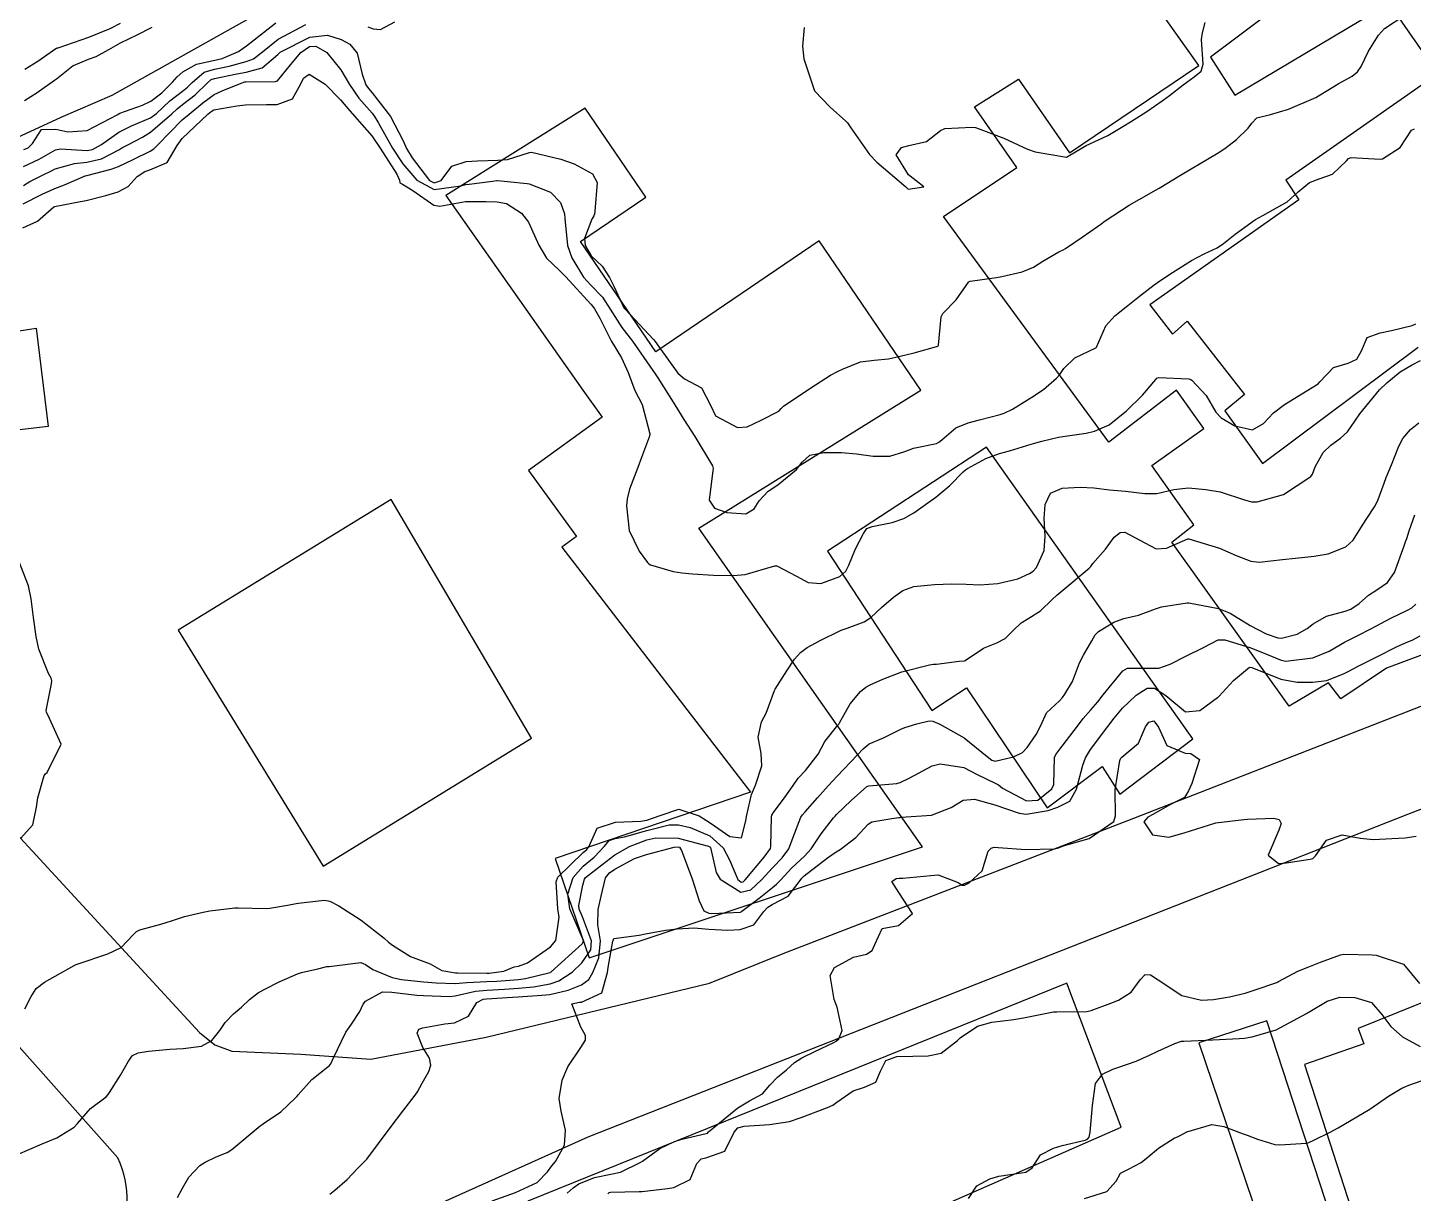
# Model space of a CAD drawing. Header units: metres. Extents: x 318500 to 325275, y 7408834 to 7428799.
# Drawn here: x 322217.8 to 322305.5, y 7421949.2 to 7422023 of the extents above; entities that cross this region are included whole.
import ezdxf

# ---------------------------------------------------------------- set-up
doc = ezdxf.new("R2010")
doc.units = ezdxf.units.M
doc.header["$MEASUREMENT"] = 0
for name, color, linetype in [('Curvas de Nivel 1m', 11, 'Continuous'), ('Curvas de Nivel 5m', 15, 'Continuous'), ('Edificações', 30, 'Continuous'), ('Hidrografia', 140, 'Continuous'), ('Vias Primárias', 230, 'Continuous')]:
    doc.layers.add(name, color=color, linetype=linetype)

msp = doc.modelspace()

# ---------------------------------------------------------------- linework, layer by layer
at = {"layer": 'Curvas de Nivel 1m', "flags": 128}
for points, elevation in [([(322217.508, 7422014.17), (322218.493, 7422014.642), (322219.524, 7422015.224), (322219.844, 7422015.287), (322221.524, 7422015.175), (322221.863, 7422015.237), (322222.427, 7422015.567), (322223.538, 7422016.336), (322224.335, 7422016.749), (322225.547, 7422017.248), (322225.924, 7422017.524), (322226.754, 7422018.32), (322227.572, 7422018.946), (322227.886, 7422019.184), (322228.183, 7422019.491), (322228.933, 7422020.137), (322229.593, 7422020.337), (322230.528, 7422020.529), (322231.601, 7422020.826), (322232.053, 7422020.994), (322232.623, 7422021.435), (322233.618, 7422022.223), (322235.381, 7422023.156)], 749), ([(322217.524, 7422015.242), (322217.794, 7422015.359), (322218.061, 7422015.625), (322218.648, 7422016.509), (322219.539, 7422016.534), (322220.304, 7422016.365), (322221.539, 7422016.454), (322223.465, 7422017.467), (322223.55, 7422017.53), (322223.565, 7422017.535), (322223.601, 7422017.549), (322225.043, 7422018.05), (322225.562, 7422018.316), (322226.249, 7422018.841), (322226.928, 7422019.51), (322227.233, 7422019.858), (322227.59, 7422020.157), (322228.443, 7422020.642), (322229.602, 7422020.907), (322230.067, 7422021.001), (322231.099, 7422021.455), (322231.407, 7422021.657), (322231.614, 7422021.815), (322233.462, 7422023.256)], 748), ([(322223.627, 7422023.221), (322222.959, 7422022.896), (322221.618, 7422022.345), (322219.674, 7422021.672), (322219.61, 7422021.659), (322219.579, 7422021.641), (322219.537, 7422021.611), (322218.409, 7422020.811), (322217.59, 7422020.304)], 749), ([(322239.292, 7422023.011), (322239.625, 7422022.889), (322240.108, 7422022.853), (322241.009, 7422023.326)], 749), ([(322266.91, 7422022.981), (322266.818, 7422021.786), (322266.89, 7422020.981), (322267.58, 7422018.97), (322268.552, 7422017.937), (322269.561, 7422017.039), (322269.651, 7422016.939), (322269.875, 7422016.617), (322271.059, 7422014.925), (322271.523, 7422014.441), (322273.359, 7422012.892), (322273.422, 7422012.814), (322273.498, 7422012.731), (322274.5, 7422012.875), (322273.511, 7422013.647), (322272.747, 7422014.902), (322273.071, 7422015.363), (322273.539, 7422015.495), (322274.655, 7422015.762), (322275.554, 7422016.455), (322275.827, 7422016.586), (322277.557, 7422016.669), (322277.764, 7422016.63), (322279.547, 7422015.956), (322281.048, 7422015.277), (322281.535, 7422015.107), (322283.53, 7422014.76), (322284.775, 7422015.508), (322285.547, 7422015.863), (322286.132, 7422016.141), (322287.095, 7422016.707), (322287.563, 7422016.994), (322288.613, 7422017.646), (322289.576, 7422018.32), (322290.041, 7422018.673), (322290.906, 7422019.345), (322291.598, 7422019.849), (322292.037, 7422020.21), (322292.173, 7422020.642), (322292.071, 7422022.206), (322292.123, 7422022.643), (322292.298, 7422023.291)], 749), ([(322225.624, 7422022.966), (322224.683, 7422022.476), (322223.614, 7422021.969), (322222.877, 7422021.561), (322222.07, 7422021.106), (322221.6, 7422020.939), (322220.64, 7422020.549), (322219.581, 7422019.696), (322219.534, 7422019.657), (322219.472, 7422019.611), (322218.367, 7422018.824), (322217.561, 7422018.337)], 748), ([(322217.473, 7422011.802), (322218.676, 7422012.424), (322219.487, 7422012.776), (322220.092, 7422013), (322221.411, 7422013.581), (322221.479, 7422013.601), (322221.5, 7422013.61), (322223.059, 7422014.004), (322223.509, 7422014.175), (322224.436, 7422014.621), (322225.524, 7422015.15), (322225.757, 7422015.296), (322225.974, 7422015.523), (322227.546, 7422017.119), (322227.985, 7422017.493), (322228.851, 7422018.191), (322229.569, 7422018.719), (322230.068, 7422018.97), (322231.271, 7422019.453), (322231.511, 7422019.521), (322231.581, 7422019.532), (322233.446, 7422019.558), (322233.583, 7422019.603), (322234.408, 7422020.598), (322235.061, 7422021.398), (322235.614, 7422021.758), (322236.013, 7422021.785), (322236.693, 7422021.379), (322237.594, 7422020.297), (322238.146, 7422019.362), (322238.716, 7422018.497), (322239.562, 7422017.553), (322239.727, 7422017.338), (322239.94, 7422016.951), (322240.862, 7422015.327), (322241.515, 7422014.345), (322242.391, 7422013.301), (322243.494, 7422012.709), (322245.18, 7422012.948), (322245.498, 7422013.027), (322245.712, 7422013.044), (322247.179, 7422013.243), (322247.454, 7422013.287), (322247.501, 7422013.289), (322248.147, 7422013.23), (322249.374, 7422013.088), (322249.499, 7422013.063), (322250.852, 7422012.548), (322251.487, 7422011.901), (322251.747, 7422011.177), (322251.775, 7422010.878), (322251.93, 7422009.175), (322252.214, 7422008.396), (322252.954, 7422007.165), (322253.415, 7422006.665), (322254.161, 7422005.902), (322254.635, 7422005.141), (322255.383, 7422003.985), (322256.05, 7422003.12), (322257.342, 7422001.25), (322257.437, 7422001.099), (322257.645, 7422000.788), (322258.721, 7421999.086), (322259.306, 7421998.155), (322259.987, 7421997.07), (322261.105, 7421995.21), (322261.163, 7421995.051), (322261.127, 7421994.92), (322260.895, 7421993.053), (322261.232, 7421992.533), (322262.011, 7421992.256), (322263.227, 7421992.172), (322263.741, 7421992.507), (322264.064, 7421993.012), (322264.637, 7421993.616), (322265.25, 7421994.011), (322266.426, 7421994.983), (322266.79, 7421995.454), (322267.274, 7421995.904), (322268.165, 7421996.068), (322269.277, 7421996.057), (322270.234, 7421995.973), (322271.274, 7421995.832), (322272.346, 7421995.832), (322273.279, 7421996.131), (322273.828, 7421996.335), (322275.287, 7421996.642), (322275.44, 7421996.707), (322275.635, 7421996.857), (322276.524, 7421997.626), (322277.306, 7421997.932), (322278.007, 7421998.132), (322279.315, 7421998.475), (322279.571, 7421998.551), (322280.108, 7421998.798), (322281.328, 7421999.563), (322282.057, 7422000.048), (322282.888, 7422000.765), (322283.094, 7422001.012), (322283.349, 7422001.377), (322284.059, 7422002.05), (322285.369, 7422002.684), (322285.396, 7422002.703), (322285.415, 7422002.729), (322286.018, 7422004.093), (322286.576, 7422004.712), (322287.407, 7422005.361), (322288.142, 7422005.963), (322289.077, 7422006.683), (322289.272, 7422006.831), (322289.424, 7422006.938), (322290.222, 7422007.458), (322291.444, 7422008.225), (322292.226, 7422008.638), (322293.056, 7422009.026), (322293.46, 7422009.286), (322294.206, 7422009.876), (322295.186, 7422010.603), (322295.351, 7422010.731), (322295.482, 7422010.818), (322295.954, 7422011.062), (322297.494, 7422011.94), (322298.197, 7422012.56), (322298.898, 7422013.16), (322299.513, 7422013.4), (322300.364, 7422013.685), (322301.242, 7422014.523), (322301.377, 7422014.676), (322301.533, 7422014.733), (322303.386, 7422014.638), (322303.533, 7422014.659), (322304.638, 7422015.379), (322305.361, 7422016.463), (322305.561, 7422016.559)], 751), ([(322217.457, 7422010.287), (322218.381, 7422010.701), (322219.429, 7422011.61), (322219.455, 7422011.625), (322219.47, 7422011.634), (322221.111, 7422011.95), (322221.477, 7422012.024), (322222.712, 7422012.331), (322223.485, 7422012.576), (322224.121, 7422012.913), (322224.687, 7422013.538), (322225.179, 7422013.859), (322225.506, 7422013.958), (322226.598, 7422014.43), (322227.236, 7422015.504), (322227.534, 7422015.933), (322229.171, 7422017.476), (322229.372, 7422017.654), (322229.554, 7422017.748), (322231.012, 7422018.001), (322231.559, 7422018.075), (322232.885, 7422018.105), (322233.56, 7422018.101), (322234.519, 7422018.453), (322235.053, 7422019.398), (322235.225, 7422019.756), (322235.589, 7422020.023), (322236.588, 7422019.38), (322237.57, 7422018.388), (322238.036, 7422017.834), (322238.444, 7422017.357), (322239.541, 7422016.105), (322240.084, 7422015.334), (322241.131, 7422013.69), (322241.291, 7422013.313), (322241.323, 7422013.138), (322241.498, 7422013.062), (322242.143, 7422012.654), (322243.484, 7422011.728), (322243.857, 7422011.658), (322245.487, 7422011.961), (322246.782, 7422011.952), (322247.487, 7422011.926), (322248.076, 7422011.821), (322249.014, 7422011.217), (322249.471, 7422010.639), (322250.129, 7422009.2), (322250.608, 7422008.363), (322251.426, 7422007.59), (322251.828, 7422007.176), (322253.403, 7422005.459), (322253.543, 7422005.299), (322253.641, 7422005.156), (322253.978, 7422004.565), (322254.707, 7422003.14), (322255.354, 7422002.063), (322255.777, 7422001.123), (322256.201, 7421999.989), (322256.652, 7421999.11), (322257.148, 7421997.246), (322257.134, 7421997.102), (322256.626, 7421995.753), (322256.384, 7421995.113), (322255.867, 7421993.742), (322255.714, 7421993.123), (322255.678, 7421992.679), (322255.836, 7421991.121), (322256.478, 7421989.824), (322256.998, 7421989.103), (322257.087, 7421989.009), (322257.179, 7421988.961), (322258.634, 7421988.538), (322259.174, 7421988.443), (322259.858, 7421988.379), (322261.172, 7421988.3), (322262.414, 7421988.272), (322263.173, 7421988.342), (322265.056, 7421988.879), (322265.179, 7421988.891), (322266.434, 7421988.238), (322267.169, 7421987.825), (322267.972, 7421987.762), (322269.173, 7421988.22), (322269.559, 7421988.553), (322269.741, 7421988.934), (322270.169, 7421989.956), (322270.678, 7421990.925), (322270.892, 7421991.247), (322271.217, 7421991.387), (322272.492, 7421991.63), (322273.225, 7421991.885), (322273.864, 7421992.247), (322274.751, 7421992.867), (322275.244, 7421993.228), (322276.131, 7421993.971), (322276.988, 7421994.843), (322277.135, 7421994.969), (322277.263, 7421995.053), (322278.42, 7421995.676), (322279.278, 7421995.992), (322279.921, 7421996.16), (322281.287, 7421996.595), (322281.43, 7421996.636), (322281.963, 7421996.773), (322283.02, 7421997.037), (322283.295, 7421997.083), (322284.758, 7421997.278), (322285.3, 7421997.406), (322286.217, 7421997.806), (322287.32, 7421998.7), (322288.333, 7421999.687), (322289.17, 7422000.682), (322289.248, 7422000.774), (322289.342, 7422000.818), (322291.266, 7422000.727), (322291.341, 7422000.713), (322291.453, 7422000.648), (322292.369, 7421999.673), (322292.984, 7421998.625), (322293.315, 7421998.261), (322294.175, 7421997.743), (322295.303, 7421997.491), (322295.994, 7421997.905), (322296.633, 7421998.58), (322297.325, 7421999.11), (322298.793, 7422000.006), (322299.338, 7422000.338), (322299.457, 7422000.42), (322299.56, 7422000.538), (322300.429, 7422001.454), (322301.358, 7422001.728), (322301.899, 7422001.975), (322302.205, 7422002.507), (322302.547, 7422003.339), (322303.387, 7422003.65), (322304.089, 7422003.78), (322305.395, 7422004.094), (322305.637, 7422004.217)], 752), ([(322217.58, 7421960.841), (322217.992, 7421961.618), (322218.3, 7421962.133), (322218.824, 7421962.527), (322219.514, 7421962.915), (322220.705, 7421963.582), (322220.841, 7421963.648), (322220.958, 7421963.695), (322222.848, 7421964.328), (322223.678, 7421964.715), (322224.439, 7421965.534), (322224.648, 7421965.747), (322224.865, 7421965.852), (322226.187, 7421966.193), (322226.874, 7421966.417), (322227.687, 7421966.679), (322228.882, 7421966.966), (322229.3, 7421967.05), (322230.887, 7421967.237), (322231.095, 7421967.239), (322232.887, 7421967.188), (322233.099, 7421967.205), (322234.202, 7421967.4), (322234.766, 7421967.517), (322234.892, 7421967.537), (322236.551, 7421967.717), (322236.894, 7421967.653), (322237.453, 7421967.362), (322238.877, 7421966.452), (322240.323, 7421965.318), (322240.608, 7421965.065), (322240.856, 7421964.865), (322241.997, 7421964.15), (322242.846, 7421963.841), (322243.251, 7421963.691), (322243.984, 7421963.273), (322244.838, 7421963.123), (322244.982, 7421963.114), (322246.838, 7421963.089), (322246.974, 7421963.092), (322247.906, 7421963.219), (322248.561, 7421963.495), (322248.843, 7421963.535), (322249.399, 7421963.755), (322250.856, 7421964.771), (322251.192, 7421965.175), (322251.401, 7421966.653), (322251.332, 7421967.173), (322251.208, 7421968.883), (322251.333, 7421969.174), (322252.936, 7421970.739), (322253.156, 7421970.929), (322253.305, 7421971.146), (322253.815, 7421972.284), (322254.963, 7421972.657), (322256.576, 7421972.718), (322256.965, 7421972.792), (322257.81, 7421973.087), (322258.976, 7421973.481), (322260.278, 7421973.057), (322260.964, 7421972.625), (322262.221, 7421971.761), (322262.95, 7421971.671), (322263.23, 7421972.752), (322263.27, 7421973.016), (322263.592, 7421974.41), (322263.838, 7421975.007), (322264.232, 7421976.221), (322264.19, 7421977.002), (322263.998, 7421978.043), (322264.215, 7421979.003), (322264.503, 7421979.554), (322265.038, 7421980.991), (322265.081, 7421981.083), (322265.829, 7421982.246), (322266.308, 7421982.978), (322266.679, 7421983.401), (322267.111, 7421983.707), (322267.923, 7421984.153), (322269.127, 7421984.751), (322269.259, 7421984.808), (322269.636, 7421984.935), (322270.715, 7421985.345), (322271.141, 7421985.624), (322271.816, 7421986.244), (322272.561, 7421986.899), (322273.164, 7421987.331), (322273.863, 7421987.576), (322275.168, 7421987.697), (322276.264, 7421987.754), (322277.169, 7421987.731), (322278.027, 7421987.686), (322279.17, 7421987.771), (322280.442, 7421988.06), (322281.176, 7421988.398), (322281.403, 7421988.553), (322281.617, 7421988.776), (322282.11, 7421989.857), (322282.176, 7421990.77), (322282.113, 7421991.884), (322282.181, 7421992.771), (322282.517, 7421993.497), (322283.25, 7421993.798), (322284.378, 7421993.87), (322285.251, 7421993.834), (322286.239, 7421993.704), (322287.249, 7421993.61), (322288.474, 7421993.461), (322289.248, 7421993.474), (322290.316, 7421993.73), (322291.252, 7421993.817), (322292.334, 7421993.717), (322293.249, 7421993.568), (322294.779, 7421993.071), (322295.243, 7421992.947), (322295.593, 7421992.944), (322297.248, 7421993.411), (322298.983, 7421994.544), (322299.102, 7421994.702), (322299.269, 7421995.146), (322299.762, 7421996.059), (322300.245, 7421996.53), (322300.856, 7421996.965), (322301.303, 7421997.375), (322301.779, 7421998.048), (322302.09, 7421998.508), (322303.335, 7422000.029), (322303.791, 7422000.483), (322304.653, 7422001.168), (322305.357, 7422001.591), (322305.925, 7422001.891)], 753), ([(322217.118, 7421951.623), (322218.687, 7421952.289), (322219.615, 7421952.667), (322220.698, 7421953.357), (322220.921, 7421953.577), (322221.741, 7421954.538), (322222.726, 7421955.273), (322222.866, 7421955.411), (322222.947, 7421955.548), (322223.639, 7421956.649), (322224.136, 7421957.536), (322224.408, 7421957.889), (322224.765, 7421958.05), (322225.413, 7421958.167), (322226.768, 7421958.289), (322227.601, 7421958.32), (322228.77, 7421958.471), (322229.411, 7421958.826), (322229.923, 7421959.459), (322230.27, 7421959.973), (322230.796, 7421960.527), (322231.293, 7421960.953), (322231.809, 7421961.435), (322232.376, 7421961.867), (322232.82, 7421962.117), (322233.679, 7421962.556), (322234.835, 7421963.054), (322235.088, 7421963.135), (322236.123, 7421963.377), (322236.702, 7421963.511), (322236.842, 7421963.521), (322237.01, 7421963.535), (322238.844, 7421963.764), (322239.157, 7421963.649), (322239.62, 7421963.328), (322240.833, 7421962.83), (322241.432, 7421962.703), (322242.829, 7421962.552), (322243.629, 7421962.477), (322244.828, 7421962.449), (322245.573, 7421962.505), (322246.83, 7421962.566), (322247.461, 7421962.594), (322248.832, 7421962.689), (322249.284, 7421962.753), (322250.84, 7421963.148), (322250.862, 7421963.158), (322250.893, 7421963.179), (322252.858, 7421964.964), (322252.937, 7421965.072), (322252.941, 7421965.149), (322252.863, 7421965.35), (322252.086, 7421967.162), (322251.959, 7421968.109), (322252.303, 7421969.159), (322252.927, 7421969.876), (322253.628, 7421970.448), (322254.285, 7421971.137), (322254.577, 7421971.503), (322254.947, 7421971.626), (322255.552, 7421971.724), (322256.956, 7421972.137), (322258.367, 7421972.485), (322258.961, 7421972.499), (322259.703, 7421972.319), (322260.951, 7421971.787), (322261.795, 7421971.037), (322262.182, 7421970.28), (322262.708, 7421969.023), (322262.918, 7421968.855), (322263.05, 7421968.886), (322263.184, 7421969.016), (322264.381, 7421970.445), (322264.785, 7421970.992), (322264.816, 7421971.118), (322264.838, 7421972.992), (322264.864, 7421973.099), (322264.974, 7421973.268), (322265.717, 7421974.255), (322266.217, 7421974.978), (322266.541, 7421975.439), (322267.01, 7421975.928), (322267.799, 7421976.958), (322268.222, 7421977.762), (322269.048, 7421978.8), (322269.115, 7421978.873), (322269.158, 7421978.938), (322269.837, 7421980.16), (322270.492, 7421980.926), (322270.81, 7421981.196), (322271.084, 7421981.351), (322271.886, 7421981.707), (322273.093, 7421982.178), (322274.859, 7421982.625), (322275.098, 7421982.653), (322275.29, 7421982.666), (322276.718, 7421982.844), (322277.059, 7421982.882), (322277.101, 7421982.9), (322278.264, 7421983.671), (322279.118, 7421984.021), (322279.633, 7421984.292), (322280.151, 7421984.795), (322280.653, 7421985.271), (322281.142, 7421985.58), (322281.873, 7421986.049), (322282.625, 7421986.765), (322282.9, 7421987.025), (322283.165, 7421987.232), (322284.963, 7421988.733), (322285.064, 7421988.85), (322285.185, 7421989.043), (322285.983, 7421989.933), (322286.544, 7421990.71), (322286.915, 7421991.004), (322287.215, 7421991.009), (322287.799, 7421990.694), (322289.199, 7421989.974), (322289.859, 7421990.011), (322291.209, 7421990.598), (322291.256, 7421990.602), (322293.201, 7421990.009), (322294.257, 7421989.552), (322295.196, 7421989.174), (322295.728, 7421989.125), (322297.197, 7421989.295), (322298.024, 7421989.383), (322299.2, 7421989.508), (322300.076, 7421989.656), (322301.206, 7421990.09), (322301.666, 7421990.513), (322302.263, 7421991.465), (322302.925, 7421992.495), (322303.055, 7421992.68), (322303.249, 7421993.078), (322303.622, 7421994.127), (322303.753, 7421994.483), (322304.086, 7421995.286), (322304.552, 7421996.471), (322304.808, 7421996.956), (322305.306, 7421997.516), (322305.816, 7421997.951)], 754), ([(322217.316, 7421971.626), (322218.089, 7421972.483), (322218.326, 7421973.616), (322218.402, 7421974.193), (322218.806, 7421975.612), (322218.902, 7421975.71), (322219.002, 7421975.794), (322219.88, 7421977.597), (322219.048, 7421979.461), (322218.95, 7421979.611), (322218.939, 7421979.724), (322219.061, 7421980.37), (322219.265, 7421981.419), (322219.29, 7421981.607), (322219.245, 7421981.771), (322219.085, 7421982.07), (322218.468, 7421983.616), (322218.309, 7421984.421), (322218.127, 7421985.62), (322217.975, 7421986.794), (322217.815, 7421987.623), (322217.176, 7421989.251)], 752), ([(322236.899, 7421949.114), (322237.211, 7421949.362), (322237.978, 7421950.033), (322238.671, 7421950.748), (322238.969, 7421951.042), (322239.241, 7421951.332), (322240.7, 7421953.31), (322241.582, 7421954.436), (322242.233, 7421955.295), (322242.431, 7421955.596), (322242.743, 7421956.134), (322243.158, 7421956.88), (322243.283, 7421957.282), (322243.191, 7421957.711), (322242.771, 7421958.39), (322242.421, 7421959.294), (322242.523, 7421959.554), (322242.785, 7421959.639), (322244.177, 7421959.881), (322244.79, 7421959.959), (322245.673, 7421960.371), (322246.196, 7421961.239), (322246.599, 7421961.448), (322246.814, 7421961.476), (322248.446, 7421961.583), (322248.816, 7421961.604), (322250.307, 7421961.698), (322250.819, 7421961.754), (322251.974, 7421962.012), (322252.828, 7421962.359), (322253.288, 7421962.69), (322253.539, 7421963.143), (322253.922, 7421964.067), (322254.022, 7421965.138), (322253.859, 7421966.156), (322253.875, 7421967.14), (322254.069, 7421967.972), (322254.342, 7421969.136), (322254.599, 7421969.458), (322254.926, 7421969.687), (322256.172, 7421970.351), (322256.935, 7421970.612), (322258.679, 7421971.074), (322258.94, 7421971.093), (322259.018, 7421971.069), (322259.145, 7421970.861), (322259.835, 7421969.061), (322260.27, 7421967.686), (322260.563, 7421967.053), (322260.888, 7421966.891), (322261.065, 7421966.87), (322262.889, 7421966.966), (322262.93, 7421966.979), (322262.981, 7421967.019), (322264.059, 7421967.847), (322264.913, 7421968.53), (322265.169, 7421968.735), (322265.416, 7421968.985), (322266.145, 7421969.76), (322266.935, 7421970.499), (322267.355, 7421970.964), (322267.986, 7421971.923), (322268.78, 7421972.943), (322268.87, 7421973.043), (322268.973, 7421973.151), (322269.888, 7421974.025), (322270.891, 7421974.912), (322271.001, 7421974.967), (322272.783, 7421975.111), (322273.003, 7421975.167), (322273.572, 7421975.448), (322275.014, 7421976.219), (322275.521, 7421976.349), (322277.013, 7421976.117), (322277.859, 7421975.678), (322279.003, 7421975.124), (322279.212, 7421975.017), (322279.468, 7421974.803), (322280.988, 7421974.012), (322281.713, 7421974.049), (322282.598, 7421974.764), (322282.719, 7421975.047), (322282.764, 7421976.763), (322282.841, 7421976.953), (322283.034, 7421977.192), (322284.225, 7421978.742), (322284.581, 7421979.213), (322285.066, 7421979.765), (322285.51, 7421980.287), (322285.851, 7421980.718), (322287.095, 7421982.244), (322287.393, 7421982.401), (322289.106, 7421982.418), (322289.37, 7421982.412), (322290.089, 7421982.665), (322291.115, 7421983.193), (322292.196, 7421983.709), (322293.126, 7421984.206), (322293.538, 7421984.204), (322295.121, 7421983.714), (322295.935, 7421983.404), (322297.113, 7421982.912), (322297.397, 7421982.85), (322299.115, 7421983.061), (322300.156, 7421983.494), (322301.125, 7421984.051), (322302.015, 7421984.507), (322302.752, 7421984.879), (322303.139, 7421985.09), (322304.05, 7421985.573), (322305.154, 7421986.092), (322305.39, 7421986.224), (322305.634, 7421986.455)], 756), ([(322247.176, 7421948.69), (322248.65, 7421949.21), (322250.013, 7421949.837), (322250.67, 7421950.53), (322250.95, 7421950.902), (322251.172, 7421951.173), (322251.743, 7421952.217), (322251.813, 7421953.163), (322251.525, 7421954.361), (322251.398, 7421955.17), (322251.594, 7421956.321), (322251.959, 7421957.162), (322252.772, 7421958.4), (322253.067, 7421958.857), (322253.077, 7421959.147), (322252.788, 7421959.682), (322252.206, 7421961.159), (322252.704, 7421961.259), (322252.812, 7421961.271), (322254.104, 7421961.854), (322254.463, 7421963.134), (322254.514, 7421963.463), (322254.811, 7421965.13), (322254.818, 7421965.174), (322254.863, 7421965.301), (322256.467, 7421965.505), (322256.867, 7421965.585), (322258.129, 7421965.824), (322258.872, 7421965.901), (322259.963, 7421965.969), (322260.873, 7421965.889), (322262.088, 7421965.816), (322262.873, 7421965.855), (322263.731, 7421966.153), (322264.363, 7421966.998), (322264.61, 7421967.278), (322264.897, 7421967.447), (322265.906, 7421967.979), (322266.658, 7421968.973), (322266.771, 7421969.122), (322266.923, 7421969.258), (322268.387, 7421970.4), (322268.938, 7421970.789), (322269.185, 7421970.936), (322270.182, 7421971.691), (322270.964, 7421972.532), (322271.192, 7421972.682), (322272.467, 7421972.895), (322272.913, 7421972.948), (322272.971, 7421972.959), (322273.052, 7421972.97), (322274.974, 7421973.102), (322276.231, 7421973.592), (322276.988, 7421974.061), (322277.694, 7421974.125), (322278.984, 7421973.758), (322280.533, 7421973.231), (322280.976, 7421973.171), (322282.354, 7421973.392), (322282.983, 7421973.603), (322283.741, 7421973.996), (322284.162, 7421974.743), (322284.556, 7421976.27), (322284.717, 7421976.735), (322285.035, 7421977.26), (322286.134, 7421978.714), (322286.533, 7421979.233), (322287.068, 7421979.868), (322287.489, 7421980.281), (322287.931, 7421980.691), (322288.619, 7421981.151), (322289.087, 7421981.14), (322289.819, 7421980.669), (322291.065, 7421979.649), (322291.969, 7421979.734), (322293.079, 7421980.547), (322293.119, 7421980.58), (322293.161, 7421980.619), (322294.086, 7421981.619), (322295.108, 7421982.474), (322295.254, 7421982.451), (322297.097, 7421981.706), (322298.119, 7421981.53), (322299.095, 7421981.515), (322299.992, 7421981.636), (322301.103, 7421982.081), (322301.4, 7421982.221), (322301.952, 7421982.507), (322303.116, 7421983.113), (322304.444, 7421983.791), (322305.126, 7421984.078), (322305.402, 7421984.183), (322305.915, 7421984.452)], 757), ([(322251.924, 7421949.161), (322252.304, 7421949.507), (322252.659, 7421949.754), (322253.638, 7421950.167), (322254.669, 7421950.382), (322255.285, 7421950.507), (322256.545, 7421951.102), (322256.681, 7421951.196), (322257.774, 7421952.003), (322258.7, 7421952.436), (322259.175, 7421952.593), (322260.708, 7421952.939), (322260.788, 7421952.97), (322260.862, 7421953.048), (322262.725, 7421954.57), (322263.462, 7421955.009), (322264.273, 7421955.461), (322264.745, 7421956.008), (322265.23, 7421956.509), (322265.792, 7421956.98), (322266.302, 7421957.437), (322266.772, 7421957.739), (322267.6, 7421958.136), (322268.787, 7421958.71), (322268.934, 7421958.791), (322269.108, 7421958.935), (322269.33, 7421959.466), (322269.011, 7421960.937), (322268.817, 7421961.422), (322268.554, 7421962.944), (322268.845, 7421963.463), (322270.048, 7421964.112), (322270.861, 7421964.3), (322271.229, 7421964.542), (322271.389, 7421964.905), (322271.858, 7421965.922), (322272.882, 7421966.116), (322273.782, 7421966.877), (322272.91, 7421968.202), (322272.465, 7421968.895), (322272.731, 7421969.082), (322272.922, 7421969.122), (322273.156, 7421969.12), (322274.924, 7421969.275), (322275.388, 7421969.314), (322276.657, 7421968.834), (322276.918, 7421968.672), (322277.067, 7421968.679), (322277.363, 7421968.826), (322278.176, 7421969.573), (322278.565, 7421970.814), (322278.754, 7421971.01), (322278.953, 7421971.069), (322279.195, 7421971.049), (322280.951, 7421970.923), (322282.739, 7421970.975), (322282.953, 7421971.022), (322283.385, 7421971.184), (322284.959, 7421971.625), (322286.517, 7421972.707), (322286.617, 7421973.063), (322286.601, 7421974.706), (322286.899, 7421976.573), (322286.959, 7421976.701), (322287.031, 7421976.776), (322288.075, 7421977.654), (322288.531, 7421978.685), (322288.743, 7421978.995), (322289.056, 7421979.074), (322289.347, 7421978.676), (322289.874, 7421977.503), (322291.034, 7421977.029), (322291.391, 7421977.003), (322291.938, 7421976.636), (322291.463, 7421975.099), (322291.243, 7421974.646), (322290.994, 7421974.227), (322290.097, 7421973.774), (322288.977, 7421973.142), (322288.676, 7421972.981), (322288.411, 7421972.686), (322288.962, 7421971.849), (322290.005, 7421971.709), (322290.963, 7421971.985), (322292.97, 7421972.62), (322294.74, 7421972.836), (322294.974, 7421972.849), (322296.638, 7421972.912), (322296.974, 7421972.819), (322297.116, 7421972.568), (322296.966, 7421972.143), (322296.283, 7421970.58), (322296.942, 7421970.036), (322297.422, 7421970.083), (322298.947, 7421970.317), (322299.119, 7421970.367), (322299.283, 7421970.537), (322299.978, 7421971.512), (322300.963, 7421971.849), (322302.101, 7421971.642), (322302.961, 7421971.552), (322304.108, 7421971.619), (322304.962, 7421971.673), (322305.652, 7421971.764)], 758), ([(322254.488, 7421949.132), (322254.568, 7421949.214), (322254.651, 7421949.228), (322256.479, 7421949.276), (322256.653, 7421949.285), (322258.267, 7421949.464), (322258.657, 7421949.526), (322259.691, 7421950.034), (322260.127, 7421951.056), (322260.4, 7421951.337), (322260.685, 7421951.406), (322261.885, 7421951.839), (322262.485, 7421953.023), (322262.713, 7421953.297), (322263.121, 7421953.42), (322264.715, 7421953.522), (322265.988, 7421953.707), (322266.72, 7421953.962), (322268.383, 7421954.601), (322268.728, 7421954.745), (322268.985, 7421954.936), (322270.01, 7421955.652), (322270.745, 7421955.883), (322271.455, 7421956.198), (322271.744, 7421956.9), (322272.095, 7421957.572), (322272.774, 7421957.814), (322273.801, 7421957.848), (322274.775, 7421957.86), (322275.587, 7421958.039), (322276.62, 7421958.833), (322276.792, 7421959.003), (322277.885, 7421959.733), (322278.802, 7421959.998), (322280.19, 7421960.175), (322280.805, 7421960.266), (322282.707, 7421960.65), (322282.809, 7421960.655), (322282.914, 7421960.644), (322284.809, 7421960.673), (322285.084, 7421960.726), (322286.321, 7421961.204), (322286.82, 7421961.384), (322287.616, 7421961.904), (322288.175, 7421962.687), (322288.507, 7421963.021), (322288.845, 7421962.995), (322289.327, 7421962.673), (322290.826, 7421961.689), (322292.064, 7421961.388), (322292.822, 7421961.442), (322293.834, 7421961.6), (322294.829, 7421961.834), (322295.401, 7421962.021), (322296.839, 7421962.511), (322296.877, 7421962.532), (322296.943, 7421962.568), (322298.171, 7421963.229), (322298.854, 7421963.506), (322299.597, 7421963.795), (322300.866, 7421964.263), (322301.082, 7421964.302), (322302.866, 7421964.255), (322303.115, 7421964.237), (322304.858, 7421963.658), (322305.862, 7421962.45)], 759), ([(322284.652, 7421948.838), (322286.081, 7421949.286), (322286.668, 7421949.929), (322286.936, 7421950.436), (322287.437, 7421950.689), (322288.243, 7421951.12), (322288.692, 7421951.47), (322289.338, 7421952.026), (322290.329, 7421952.654), (322290.594, 7421952.768), (322290.712, 7421952.824), (322291.13, 7421953.06), (322292.719, 7421953.519), (322293.488, 7421953.383), (322294.713, 7421952.933), (322294.961, 7421952.836), (322295.611, 7421952.581), (322296.705, 7421952.258), (322297.036, 7421952.234), (322298.707, 7421952.33), (322298.872, 7421952.374), (322299.188, 7421952.535), (322300.209, 7421953.032), (322300.718, 7421953.299), (322302.73, 7421954.49), (322303.904, 7421955.311), (322304.75, 7421955.816), (322305.192, 7421956.017), (322306.467, 7421956.443)], 761)]:
    msp.add_lwpolyline(points, dxfattribs=dict(at, elevation=elevation))
at = {"layer": 'Curvas de Nivel 5m', "flags": 128}
for points, elevation in [([(322217.49, 7422012.961), (322217.902, 7422013.218), (322218.695, 7422013.618), (322219.232, 7422013.885), (322219.506, 7422014.019), (322220.738, 7422014.366), (322221.513, 7422014.445), (322222.428, 7422014.655), (322223.525, 7422015.225), (322223.733, 7422015.342), (322224.102, 7422015.544), (322225.04, 7422016.03), (322225.538, 7422016.346), (322226.882, 7422017.51), (322227.228, 7422017.831), (322227.559, 7422018.087), (322228.356, 7422018.7), (322229.148, 7422019.476), (322229.385, 7422019.671), (322229.584, 7422019.735), (322231.009, 7422020.036), (322231.59, 7422020.142), (322232.612, 7422020.418), (322233.608, 7422021.262), (322233.677, 7422021.351), (322233.752, 7422021.418), (322235.62, 7422022.359), (322236.739, 7422022.496), (322237.618, 7422022.205), (322238.16, 7422021.906), (322238.631, 7422021.355), (322238.93, 7422020.01), (322239.18, 7422019.346), (322239.339, 7422019.105), (322239.575, 7422018.831), (322240.739, 7422017.328), (322241.537, 7422015.788), (322241.74, 7422015.317), (322242.11, 7422014.723), (322243.194, 7422013.293), (322243.498, 7422013.134), (322243.934, 7422013.283), (322244.603, 7422014.184), (322245.519, 7422014.497), (322246.234, 7422014.538), (322247.52, 7422014.561), (322248.135, 7422014.616), (322249.528, 7422015.067), (322249.654, 7422015.082), (322251.522, 7422014.64), (322252.349, 7422014.34), (322253.508, 7422013.706), (322253.82, 7422013.155), (322253.662, 7422011.338), (322253.637, 7422011.158), (322253.596, 7422011.04), (322253.475, 7422010.834), (322253.014, 7422009.607), (322253.05, 7422009.164), (322253.44, 7422008.522), (322254.133, 7422007.852), (322254.584, 7422007.143), (322254.875, 7422006.599), (322255.403, 7422005.448), (322255.503, 7422005.23), (322255.599, 7422005.127), (322257.372, 7422003.224), (322257.474, 7422003.099), (322257.732, 7422002.729), (322258.919, 7422001.084), (322259.336, 7422000.718), (322260.417, 7422000.15), (322260.986, 7421999.055), (322261.31, 7421998.378), (322262.687, 7421997.642), (322263.3, 7421997.69), (322264.202, 7421998.115), (322265.315, 7421998.684), (322265.468, 7421998.848), (322265.614, 7421998.996), (322267.332, 7422000.152), (322268.59, 7422000.951), (322269.072, 7422001.216), (322269.346, 7422001.333), (322270.489, 7422001.793), (322271.355, 7422001.919), (322272.259, 7422002.004), (322273.36, 7422002.256), (322273.872, 7422002.372), (322275.369, 7422002.785), (322275.408, 7422002.821), (322275.424, 7422002.859), (322275.594, 7422004.661), (322275.7, 7422004.857), (322276.528, 7422005.729), (322277.326, 7422006.841), (322277.37, 7422006.891), (322277.421, 7422006.914), (322279.097, 7422007.143), (322279.426, 7422007.213), (322280.711, 7422007.51), (322281.435, 7422007.798), (322282.032, 7422008.183), (322283.043, 7422008.764), (322283.318, 7422008.895), (322283.453, 7422008.976), (322284.508, 7422009.7), (322285.475, 7422010.364), (322285.686, 7422010.517), (322285.972, 7422010.723), (322287.49, 7422011.712), (322288.112, 7422012.076), (322289.202, 7422012.683), (322289.39, 7422012.793), (322289.503, 7422012.863), (322290.627, 7422013.549), (322291.522, 7422014.088), (322291.87, 7422014.3), (322292.446, 7422014.636), (322293.127, 7422015.035), (322293.54, 7422015.3), (322294.276, 7422015.886), (322295.014, 7422016.605), (322295.25, 7422016.916), (322295.567, 7422017.259), (322296.445, 7422017.463), (322297.572, 7422017.796), (322299.296, 7422018.544), (322299.483, 7422018.64), (322299.582, 7422018.698), (322300.724, 7422019.398), (322301.601, 7422019.894), (322301.95, 7422020.17), (322302.173, 7422020.512), (322302.649, 7422021.48), (322303.265, 7422022.496), (322303.644, 7422022.906), (322304.929, 7422023.747)], 750), ([(322227.245, 7421948.887), (322227.568, 7421949.486), (322227.961, 7421950.18), (322228.672, 7421950.925), (322228.999, 7421951.143), (322229.692, 7421951.46), (322230.389, 7421951.747), (322230.685, 7421951.934), (322232.488, 7421953.423), (322232.609, 7421953.513), (322232.702, 7421953.571), (322233.791, 7421954.327), (322234.727, 7421955.208), (322234.814, 7421955.304), (322234.888, 7421955.388), (322235.759, 7421956.366), (322236.757, 7421957.169), (322236.865, 7421957.262), (322236.944, 7421957.367), (322237.102, 7421957.704), (322237.911, 7421959.353), (322238.267, 7421959.869), (322238.8, 7421960.681), (322239.011, 7421961.133), (322239.156, 7421961.335), (322240.226, 7421961.912), (322240.819, 7421961.895), (322242.405, 7421961.705), (322242.816, 7421961.681), (322244.459, 7421961.622), (322244.816, 7421961.662), (322246.109, 7421961.953), (322246.822, 7421962.03), (322247.951, 7421962.091), (322248.824, 7421962.144), (322249.779, 7421962.242), (322250.829, 7421962.425), (322251.395, 7421962.608), (322252.231, 7421963.159), (322252.846, 7421963.762), (322253.413, 7421964.586), (322253.447, 7421965.144), (322252.883, 7421966.659), (322252.682, 7421967.153), (322252.656, 7421967.391), (322252.913, 7421968.661), (322253.009, 7421969.058), (322253.083, 7421969.148), (322254.105, 7421969.961), (322254.935, 7421970.586), (322255.857, 7421971.116), (322256.947, 7421971.538), (322257.534, 7421971.676), (322258.949, 7421971.656), (322260.855, 7421971.137), (322260.941, 7421971.098), (322260.981, 7421971.049), (322261.349, 7421969.468), (322261.604, 7421969.04), (322262.908, 7421968.221), (322263.549, 7421968.372), (322264.208, 7421969.001), (322264.928, 7421969.789), (322265.521, 7421970.397), (322265.942, 7421970.98), (322266.213, 7421971.716), (322266.715, 7421972.973), (322266.818, 7421973.125), (322266.975, 7421973.313), (322267.757, 7421974.19), (322268.432, 7421974.949), (322269.006, 7421975.568), (322270.297, 7421976.921), (322270.641, 7421977.301), (322271.03, 7421977.608), (322271.933, 7421978.004), (322273.045, 7421978.538), (322273.29, 7421978.643), (322274.045, 7421978.875), (322274.834, 7421979.083), (322275.053, 7421979.055), (322275.51, 7421978.855), (322277.037, 7421977.995), (322278.51, 7421976.818), (322278.793, 7421976.588), (322279.017, 7421976.529), (322280.166, 7421976.793), (322280.74, 7421977.068), (322281.029, 7421977.39), (322281.602, 7421978.217), (322281.892, 7421978.772), (322282.25, 7421979.58), (322283.074, 7421980.35), (322283.272, 7421980.562), (322283.408, 7421980.755), (322283.895, 7421981.555), (322284.348, 7421982.741), (322284.603, 7421983.242), (322285.121, 7421984.144), (322285.341, 7421984.513), (322285.539, 7421984.724), (322286.519, 7421985.33), (322287.143, 7421985.557), (322288.081, 7421985.756), (322289.152, 7421986.16), (322289.536, 7421986.292), (322291.158, 7421986.539), (322291.267, 7421986.54), (322293.154, 7421986.192), (322293.878, 7421985.884), (322295.138, 7421985.106), (322296.158, 7421984.585), (322296.893, 7421984.339), (322297.127, 7421984.313), (322298.132, 7421984.555), (322298.762, 7421984.919), (322299.14, 7421985.211), (322299.979, 7421985.701), (322301.152, 7421986.012), (322301.53, 7421986.139), (322302.039, 7421986.507), (322302.629, 7421987.037), (322303.173, 7421987.368), (322303.831, 7421987.829), (322304.275, 7421988.474), (322304.905, 7421990.162), (322305.006, 7421990.463), (322305.055, 7421990.62), (322305.22, 7421991.094), (322305.568, 7421992.124)], 755), ([(322277.325, 7421948.823), (322277.841, 7421949.64), (322278.669, 7421950.088), (322279.229, 7421950.244), (322280.675, 7421950.462), (322280.945, 7421950.507), (322281.355, 7421950.77), (322281.867, 7421951.587), (322282.699, 7421952.028), (322283.254, 7421952.193), (322284.707, 7421952.525), (322284.847, 7421952.589), (322284.947, 7421952.726), (322285.025, 7421953.038), (322285.158, 7421954.724), (322285.355, 7421956.116), (322285.807, 7421956.714), (322286.456, 7421957.013), (322286.766, 7421957.116), (322287.929, 7421957.526), (322288.779, 7421957.909), (322289.296, 7421958.152), (322290.386, 7421958.654), (322290.791, 7421958.784), (322290.945, 7421958.801), (322292.793, 7421958.877), (322294.445, 7421958.952), (322294.794, 7421958.991), (322295.28, 7421959.078), (322296.799, 7421959.519), (322298.713, 7421960.541), (322298.773, 7421960.578), (322298.811, 7421960.603), (322300.026, 7421961.324), (322300.826, 7421961.574), (322301.778, 7421961.553), (322302.821, 7421961.242), (322303.491, 7421960.48), (322304.05, 7421959.719), (322304.796, 7421959.059), (322305.905, 7421958.449)], 760)]:
    msp.add_lwpolyline(points, dxfattribs=dict(at, elevation=elevation))
at = {"layer": 'Edificações'}
for points in [[(322311.083, 7421985.129), (322303.787, 7421982.416), (322300.889, 7421980.462), (322300.108, 7421981.477), (322297.608, 7421979.993), (322290.18, 7421990.39), (322291.587, 7421991.483), (322288.927, 7421995.242), (322292.208, 7421997.585), (322290.489, 7422000), (322286.192, 7421996.709), (322275.726, 7422011.007), (322280.388, 7422014.113), (322277.694, 7422017.944), (322280.491, 7422019.704), (322283.703, 7422015.045), (322291.889, 7422020.558), (322285.156, 7422030.084)], [(322305.577, 7422030.822), (322292.629, 7422021.09), (322294.185, 7422018.689), (322303.923, 7422024.487), (322307.03, 7422020.035), (322297.396, 7422013.305), (322298.225, 7422012.063), (322288.787, 7422005.421), (322290.237, 7422003.557), (322291.169, 7422004.385), (322294.795, 7421999.726), (322293.552, 7421998.691), (322295.934, 7421995.377), (322305.775, 7422002.729)], [(322311.735, 7421947.608), (322306.997, 7421961.619), (322301.989, 7421959.603), (322302.336, 7421958.629), (322298.58, 7421957.308), (322302.89, 7421944.01)], [(322301.568, 7421943.662), (322296.207, 7421960.084), (322291.894, 7421958.694), (322295.714, 7421947.423)]]:
    msp.add_lwpolyline(points, dxfattribs=at)
for points in [[(322267.869, 7422009.465), (322257.517, 7422002.427), (322252.764, 7422009.418), (322256.891, 7422012.222), (322253.06, 7422017.86), (322244.232, 7422012.328), (322252.896, 7422000), (322254.132, 7421998.295), (322249.469, 7421994.915), (322252.496, 7421990.739), (322251.584, 7421990.078), (322263.522, 7421974.554), (322251.164, 7421970.354), (322253.301, 7421964.067), (322274.397, 7421971.095), (322260.256, 7421991.274), (322274.305, 7422000)], [(322219.063, 7421997.704), (322207.301, 7421996.332), (322207.168, 7421997.472), (322202.543, 7421996.933), (322201.42, 7422005.424), (322209.655, 7422006.6), (322210.011, 7422004.538), (322214.567, 7422005.207), (322214.902, 7422003.399), (322218.298, 7422003.928)], [(322278.455, 7421996.398), (322268.4, 7421989.822), (322274.995, 7421979.738), (322277.189, 7421981.174), (322282.304, 7421973.567), (322285.78, 7421976.173), (322286.897, 7421974.436), (322291.513, 7421977.939)], [(322240.763, 7421993.089), (322227.293, 7421984.813), (322236.473, 7421969.87), (322249.661, 7421977.973)], [(322253.641, 7421938.709), (322286.983, 7421953.357), (322283.536, 7421962.474), (322249.431, 7421948.666)]]:
    msp.add_lwpolyline(points, close=True, dxfattribs=at)
at = {"layer": 'Hidrografia'}
msp.add_lwpolyline([(322235.129, 7422025.438), (322223.083, 7422018.663), (322219.865, 7422017.269), (322217.075, 7422015.982)], dxfattribs=at)
at = {"layer": 'Vias Primárias'}
for points in [[(323715.644, 7420145.548, 0), (323709.04, 7420132.939)], [(323831.088, 7420001.787, 0), (323833.844, 7420008.443, 0.220888)], [(322212.347, 7421977), (322228.636, 7421959.334), (322229.609, 7421958.556), (322230.68, 7421958.167), (322235.059, 7421957.972), (322239.479, 7421957.66), (322246.78, 7421959.057), (322260.917, 7421962.473), (322265.577, 7421964.336), (322287.414, 7421972.774), (322330.372, 7421989.525), (322356.721, 7422000), (322363.193, 7422002.627, 0.084457), (322366.675, 7422004.781, 0.408306), (322367.504, 7422016.134), (322336.005, 7422036.798)], [(322389.377, 7422000, 0.138353), (322376.495, 7422000.614), (322373.838, 7422000), (322338.59, 7421986.111), (322305.1, 7421973.151), (322253.217, 7421952.71), (322244.222, 7421948.657, 0.329151), (322242.233, 7421945.114), (322242.762, 7421944.491), (322245.442, 7421941.552), (322257.383, 7421927.38), (322265.617, 7421917.057, -0.034397), (322269.656, 7421911.21, 0.020951), (322275.645, 7421902.023), (322279.97, 7421894.76), (322286.098, 7421884.042), (322286.656, 7421882.768, 0.335382), (322288.023, 7421882.003), (322290.833, 7421882.715), (322318.254, 7421892.503), (322356.902, 7421905.661), (322378.851, 7421913.06, 0.310379), (322380.175, 7421914.824)], [(322214.204, 7421931.373), (322221.673, 7421943.025), (322223.269, 7421945.824, 0.246096), (322223.469, 7421951.397), (322208.231, 7421968.529)]]:
    msp.add_lwpolyline(points, format="xyb", dxfattribs=at)

doc.saveas('drawing.dxf')
